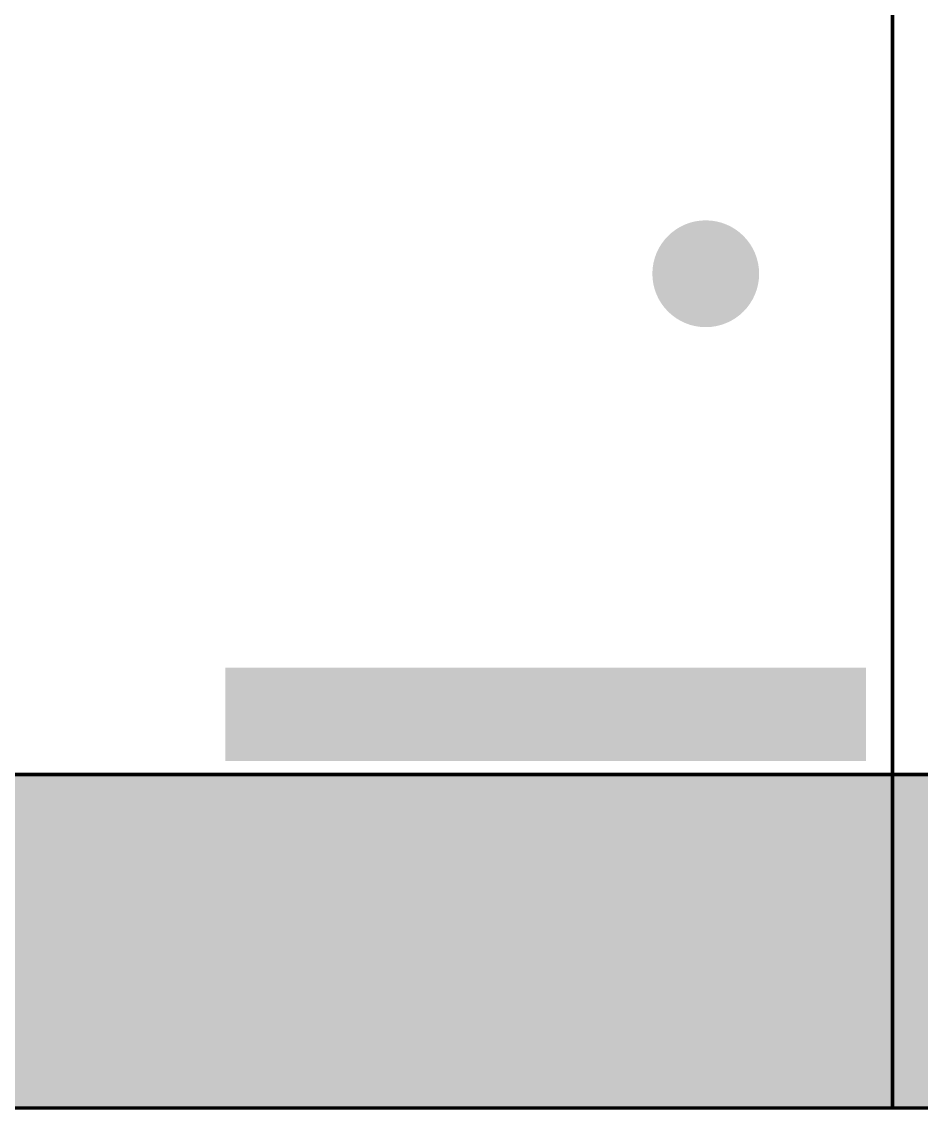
# Model space of a CAD drawing. Header units: millimetres. Extents: x -116965 to 323937, y 291661 to 566926.
# Drawn here: x -44592.9 to -44323.3, y 328239.9 to 328565.3 of the extents above; entities that cross this region are included whole.
import ezdxf

# ---------------------------------------------------------------- set-up
doc = ezdxf.new("R2010")
doc.units = ezdxf.units.MM
doc.layers.add('C00-00-00', color=7, linetype='Continuous')
doc.layers.add('C34-3A-40', color=7, linetype='Continuous', true_color=0x343a40)
doc.layers.add('C62-64-69', color=7, linetype='Continuous', true_color=0x626469)

msp = doc.modelspace()

# ---------------------------------------------------------------- hatches: boundary and pattern name
at = {"layer": 'C00-00-00'}
h = msp.add_hatch(color=256, dxfattribs=at)
edge = h.paths.add_edge_path()
edge.add_arc((-44387.882733, 328489.828424), 15.997765, 0, 360)
h = msp.add_hatch(color=256, dxfattribs=at)
h.dxf.hatch_style = 2
h.paths.add_polyline_path([(-44531.862633, 328371.844892), (-44339.889433, 328371.844892), (-44339.889433, 328343.848802), (-44531.862633, 328343.848802)])
at = {"layer": 'C34-3A-40'}
h = msp.add_hatch(color=256, dxfattribs=at)
h.dxf.hatch_style = 2
h.paths.add_polyline_path([(-45031.792843, 328339.849361), (-44331.890552, 328339.849361), (-44331.890552, 328239.863317), (-45031.792843, 328239.863317)])
h = msp.add_hatch(color=256, dxfattribs=at)
h.dxf.hatch_style = 2
h.paths.add_polyline_path([(-44331.890552, 328339.849361), (-44131.918468, 328339.849361), (-44131.918468, 328239.863317), (-44331.890552, 328239.863317)])
at = {"layer": 'C62-64-69'}
h = msp.add_hatch(color=256, dxfattribs=at)
h.dxf.hatch_style = 2
h.paths.add_polyline_path([(-44615.850908, 328330.850618), (-44583.855377, 328330.850618), (-44583.855377, 328323.851592), (-44615.850908, 328323.851592)])
h = msp.add_hatch(color=256, dxfattribs=at)
h.dxf.hatch_style = 2
h.paths.add_polyline_path([(-44583.855377, 328330.850618), (-44551.859843, 328330.850618), (-44551.859843, 328323.851592), (-44583.855377, 328323.851592)])
h = msp.add_hatch(color=256, dxfattribs=at)
h.dxf.hatch_style = 2
h.paths.add_polyline_path([(-44583.855377, 328330.850618), (-44551.859843, 328330.850618), (-44551.859843, 328323.851592), (-44583.855377, 328323.851592)])
h = msp.add_hatch(color=256, dxfattribs=at)
h.dxf.hatch_style = 2
h.paths.add_polyline_path([(-44551.859843, 328330.850618), (-44519.864308, 328330.850618), (-44519.864308, 328323.851592), (-44551.859843, 328323.851592)])
h = msp.add_hatch(color=256, dxfattribs=at)
h.dxf.hatch_style = 2
h.paths.add_polyline_path([(-44551.859843, 328330.850618), (-44519.864308, 328330.850618), (-44519.864308, 328323.851592), (-44551.859843, 328323.851592)])
h = msp.add_hatch(color=256, dxfattribs=at)
h.dxf.hatch_style = 2
h.paths.add_polyline_path([(-44519.864308, 328330.850618), (-44487.868777, 328330.850618), (-44487.868777, 328323.851592), (-44519.864308, 328323.851592)])
h = msp.add_hatch(color=256, dxfattribs=at)
h.dxf.hatch_style = 2
h.paths.add_polyline_path([(-44519.864308, 328330.850618), (-44487.868777, 328330.850618), (-44487.868777, 328323.851592), (-44519.864308, 328323.851592)])
h = msp.add_hatch(color=256, dxfattribs=at)
h.dxf.hatch_style = 2
h.paths.add_polyline_path([(-44487.868777, 328330.850618), (-44455.873243, 328330.850618), (-44455.873243, 328323.851592), (-44487.868777, 328323.851592)])
h = msp.add_hatch(color=256, dxfattribs=at)
h.dxf.hatch_style = 2
h.paths.add_polyline_path([(-44487.868777, 328330.850618), (-44455.873243, 328330.850618), (-44455.873243, 328323.851592), (-44487.868777, 328323.851592)])
h = msp.add_hatch(color=256, dxfattribs=at)
h.dxf.hatch_style = 2
h.paths.add_polyline_path([(-44455.873243, 328330.850618), (-44423.877708, 328330.850618), (-44423.877708, 328323.851592), (-44455.873243, 328323.851592)])
h = msp.add_hatch(color=256, dxfattribs=at)
h.dxf.hatch_style = 2
h.paths.add_polyline_path([(-44423.877708, 328330.850618), (-44391.882177, 328330.850618), (-44391.882177, 328323.851592), (-44423.877708, 328323.851592)])
h = msp.add_hatch(color=256, dxfattribs=at)
h.dxf.hatch_style = 2
h.paths.add_polyline_path([(-44423.877708, 328330.850618), (-44391.882177, 328330.850618), (-44391.882177, 328323.851592), (-44423.877708, 328323.851592)])
h = msp.add_hatch(color=256, dxfattribs=at)
h.dxf.hatch_style = 2
h.paths.add_polyline_path([(-44391.882177, 328330.850618), (-44359.886643, 328330.850618), (-44359.886643, 328323.851592), (-44391.882177, 328323.851592)])
h = msp.add_hatch(color=256, dxfattribs=at)
h.dxf.hatch_style = 2
h.paths.add_polyline_path([(-44391.882177, 328330.850618), (-44359.886643, 328330.850618), (-44359.886643, 328323.851592), (-44391.882177, 328323.851592)])
h = msp.add_hatch(color=256, dxfattribs=at)
h.dxf.hatch_style = 2
h.paths.add_polyline_path([(-44359.886643, 328330.850618), (-44327.891108, 328330.850618), (-44327.891108, 328323.851592), (-44359.886643, 328323.851592)])
h = msp.add_hatch(color=256, dxfattribs=at)
h.dxf.hatch_style = 2
h.paths.add_polyline_path([(-44331.890552, 328330.850618), (-44299.895018, 328330.850618), (-44299.895018, 328323.851592), (-44331.890552, 328323.851592)])
h = msp.add_hatch(color=256, dxfattribs=at)
h.dxf.hatch_style = 2
h.paths.add_polyline_path([(-44615.850908, 328323.851592), (-44583.855377, 328323.851592), (-44583.855377, 328321.851874), (-44615.850908, 328321.851874)])
h = msp.add_hatch(color=256, dxfattribs=at)
h.dxf.hatch_style = 2
h.paths.add_polyline_path([(-44615.850908, 328321.851874), (-44583.855377, 328321.851874), (-44583.855377, 328314.852848), (-44615.850908, 328314.852848)])
h = msp.add_hatch(color=256, dxfattribs=at)
h.dxf.hatch_style = 2
h.paths.add_polyline_path([(-44583.855377, 328323.851592), (-44551.859843, 328323.851592), (-44551.859843, 328321.851874), (-44583.855377, 328321.851874)])
h = msp.add_hatch(color=256, dxfattribs=at)
h.dxf.hatch_style = 2
h.paths.add_polyline_path([(-44583.855377, 328323.851592), (-44551.859843, 328323.851592), (-44551.859843, 328321.851874), (-44583.855377, 328321.851874)])
h = msp.add_hatch(color=256, dxfattribs=at)
h.dxf.hatch_style = 2
h.paths.add_polyline_path([(-44583.855377, 328321.851874), (-44551.859843, 328321.851874), (-44551.859843, 328314.852848), (-44583.855377, 328314.852848)])
h = msp.add_hatch(color=256, dxfattribs=at)
h.dxf.hatch_style = 2
h.paths.add_polyline_path([(-44583.855377, 328321.851874), (-44551.859843, 328321.851874), (-44551.859843, 328314.852848), (-44583.855377, 328314.852848)])
h = msp.add_hatch(color=256, dxfattribs=at)
h.dxf.hatch_style = 2
h.paths.add_polyline_path([(-44551.859843, 328323.851592), (-44519.864308, 328323.851592), (-44519.864308, 328321.851874), (-44551.859843, 328321.851874)])
h = msp.add_hatch(color=256, dxfattribs=at)
h.dxf.hatch_style = 2
h.paths.add_polyline_path([(-44551.859843, 328323.851592), (-44519.864308, 328323.851592), (-44519.864308, 328321.851874), (-44551.859843, 328321.851874)])
h = msp.add_hatch(color=256, dxfattribs=at)
h.dxf.hatch_style = 2
h.paths.add_polyline_path([(-44551.859843, 328321.851874), (-44519.864308, 328321.851874), (-44519.864308, 328314.852848), (-44551.859843, 328314.852848)])
h = msp.add_hatch(color=256, dxfattribs=at)
h.dxf.hatch_style = 2
h.paths.add_polyline_path([(-44551.859843, 328321.851874), (-44519.864308, 328321.851874), (-44519.864308, 328314.852848), (-44551.859843, 328314.852848)])
h = msp.add_hatch(color=256, dxfattribs=at)
h.dxf.hatch_style = 2
h.paths.add_polyline_path([(-44519.864308, 328323.851592), (-44487.868777, 328323.851592), (-44487.868777, 328321.851874), (-44519.864308, 328321.851874)])
h = msp.add_hatch(color=256, dxfattribs=at)
h.dxf.hatch_style = 2
h.paths.add_polyline_path([(-44519.864308, 328323.851592), (-44487.868777, 328323.851592), (-44487.868777, 328321.851874), (-44519.864308, 328321.851874)])
h = msp.add_hatch(color=256, dxfattribs=at)
h.dxf.hatch_style = 2
h.paths.add_polyline_path([(-44519.864308, 328321.851874), (-44487.868777, 328321.851874), (-44487.868777, 328314.852848), (-44519.864308, 328314.852848)])
h = msp.add_hatch(color=256, dxfattribs=at)
h.dxf.hatch_style = 2
h.paths.add_polyline_path([(-44519.864308, 328321.851874), (-44487.868777, 328321.851874), (-44487.868777, 328314.852848), (-44519.864308, 328314.852848)])
h = msp.add_hatch(color=256, dxfattribs=at)
h.dxf.hatch_style = 2
h.paths.add_polyline_path([(-44487.868777, 328323.851592), (-44455.873243, 328323.851592), (-44455.873243, 328321.851874), (-44487.868777, 328321.851874)])
h = msp.add_hatch(color=256, dxfattribs=at)
h.dxf.hatch_style = 2
h.paths.add_polyline_path([(-44487.868777, 328323.851592), (-44455.873243, 328323.851592), (-44455.873243, 328321.851874), (-44487.868777, 328321.851874)])
h = msp.add_hatch(color=256, dxfattribs=at)
h.dxf.hatch_style = 2
h.paths.add_polyline_path([(-44487.868777, 328321.851874), (-44455.873243, 328321.851874), (-44455.873243, 328314.852848), (-44487.868777, 328314.852848)])
h = msp.add_hatch(color=256, dxfattribs=at)
h.dxf.hatch_style = 2
h.paths.add_polyline_path([(-44487.868777, 328321.851874), (-44455.873243, 328321.851874), (-44455.873243, 328314.852848), (-44487.868777, 328314.852848)])
h = msp.add_hatch(color=256, dxfattribs=at)
h.dxf.hatch_style = 2
h.paths.add_polyline_path([(-44455.873243, 328323.851592), (-44423.877708, 328323.851592), (-44423.877708, 328321.851874), (-44455.873243, 328321.851874)])
h = msp.add_hatch(color=256, dxfattribs=at)
h.dxf.hatch_style = 2
h.paths.add_polyline_path([(-44455.873243, 328321.851874), (-44423.877708, 328321.851874), (-44423.877708, 328314.852848), (-44455.873243, 328314.852848)])
h = msp.add_hatch(color=256, dxfattribs=at)
h.dxf.hatch_style = 2
h.paths.add_polyline_path([(-44423.877708, 328323.851592), (-44391.882177, 328323.851592), (-44391.882177, 328321.851874), (-44423.877708, 328321.851874)])
h = msp.add_hatch(color=256, dxfattribs=at)
h.dxf.hatch_style = 2
h.paths.add_polyline_path([(-44423.877708, 328323.851592), (-44391.882177, 328323.851592), (-44391.882177, 328321.851874), (-44423.877708, 328321.851874)])
h = msp.add_hatch(color=256, dxfattribs=at)
h.dxf.hatch_style = 2
h.paths.add_polyline_path([(-44423.877708, 328321.851874), (-44391.882177, 328321.851874), (-44391.882177, 328314.852848), (-44423.877708, 328314.852848)])
h = msp.add_hatch(color=256, dxfattribs=at)
h.dxf.hatch_style = 2
h.paths.add_polyline_path([(-44423.877708, 328321.851874), (-44391.882177, 328321.851874), (-44391.882177, 328314.852848), (-44423.877708, 328314.852848)])
h = msp.add_hatch(color=256, dxfattribs=at)
h.dxf.hatch_style = 2
h.paths.add_polyline_path([(-44391.882177, 328323.851592), (-44359.886643, 328323.851592), (-44359.886643, 328321.851874), (-44391.882177, 328321.851874)])
h = msp.add_hatch(color=256, dxfattribs=at)
h.dxf.hatch_style = 2
h.paths.add_polyline_path([(-44391.882177, 328323.851592), (-44359.886643, 328323.851592), (-44359.886643, 328321.851874), (-44391.882177, 328321.851874)])
h = msp.add_hatch(color=256, dxfattribs=at)
h.dxf.hatch_style = 2
h.paths.add_polyline_path([(-44391.882177, 328321.851874), (-44359.886643, 328321.851874), (-44359.886643, 328314.852848), (-44391.882177, 328314.852848)])
h = msp.add_hatch(color=256, dxfattribs=at)
h.dxf.hatch_style = 2
h.paths.add_polyline_path([(-44391.882177, 328321.851874), (-44359.886643, 328321.851874), (-44359.886643, 328314.852848), (-44391.882177, 328314.852848)])
h = msp.add_hatch(color=256, dxfattribs=at)
h.dxf.hatch_style = 2
h.paths.add_polyline_path([(-44359.886643, 328323.851592), (-44327.891108, 328323.851592), (-44327.891108, 328321.851874), (-44359.886643, 328321.851874)])
h = msp.add_hatch(color=256, dxfattribs=at)
h.dxf.hatch_style = 2
h.paths.add_polyline_path([(-44359.886643, 328321.851874), (-44327.891108, 328321.851874), (-44327.891108, 328314.852848), (-44359.886643, 328314.852848)])
h = msp.add_hatch(color=256, dxfattribs=at)
h.dxf.hatch_style = 2
h.paths.add_polyline_path([(-44331.890552, 328323.851592), (-44299.895018, 328323.851592), (-44299.895018, 328321.851874), (-44331.890552, 328321.851874)])
h = msp.add_hatch(color=256, dxfattribs=at)
h.dxf.hatch_style = 2
h.paths.add_polyline_path([(-44331.890552, 328321.851874), (-44299.895018, 328321.851874), (-44299.895018, 328314.852848), (-44331.890552, 328314.852848)])
h = msp.add_hatch(color=256, dxfattribs=at)
h.dxf.hatch_style = 2
h.paths.add_polyline_path([(-44615.850908, 328314.852848), (-44583.855377, 328314.852848), (-44583.855377, 328312.85313), (-44615.850908, 328312.85313)])
h = msp.add_hatch(color=256, dxfattribs=at)
h.dxf.hatch_style = 2
h.paths.add_polyline_path([(-44615.850908, 328312.85313), (-44583.855377, 328312.85313), (-44583.855377, 328305.854105), (-44615.850908, 328305.854105)])
h = msp.add_hatch(color=256, dxfattribs=at)
h.dxf.hatch_style = 2
h.paths.add_polyline_path([(-44583.855377, 328314.852848), (-44551.859843, 328314.852848), (-44551.859843, 328312.85313), (-44583.855377, 328312.85313)])
h = msp.add_hatch(color=256, dxfattribs=at)
h.dxf.hatch_style = 2
h.paths.add_polyline_path([(-44583.855377, 328314.852848), (-44551.859843, 328314.852848), (-44551.859843, 328312.85313), (-44583.855377, 328312.85313)])
h = msp.add_hatch(color=256, dxfattribs=at)
h.dxf.hatch_style = 2
h.paths.add_polyline_path([(-44583.855377, 328312.85313), (-44551.859843, 328312.85313), (-44551.859843, 328305.854105), (-44583.855377, 328305.854105)])
h = msp.add_hatch(color=256, dxfattribs=at)
h.dxf.hatch_style = 2
h.paths.add_polyline_path([(-44583.855377, 328312.85313), (-44551.859843, 328312.85313), (-44551.859843, 328305.854105), (-44583.855377, 328305.854105)])
h = msp.add_hatch(color=256, dxfattribs=at)
h.dxf.hatch_style = 2
h.paths.add_polyline_path([(-44551.859843, 328314.852848), (-44519.864308, 328314.852848), (-44519.864308, 328312.85313), (-44551.859843, 328312.85313)])
h = msp.add_hatch(color=256, dxfattribs=at)
h.dxf.hatch_style = 2
h.paths.add_polyline_path([(-44551.859843, 328314.852848), (-44519.864308, 328314.852848), (-44519.864308, 328312.85313), (-44551.859843, 328312.85313)])
h = msp.add_hatch(color=256, dxfattribs=at)
h.dxf.hatch_style = 2
h.paths.add_polyline_path([(-44551.859843, 328312.85313), (-44519.864308, 328312.85313), (-44519.864308, 328305.854105), (-44551.859843, 328305.854105)])
h = msp.add_hatch(color=256, dxfattribs=at)
h.dxf.hatch_style = 2
h.paths.add_polyline_path([(-44551.859843, 328312.85313), (-44519.864308, 328312.85313), (-44519.864308, 328305.854105), (-44551.859843, 328305.854105)])
h = msp.add_hatch(color=256, dxfattribs=at)
h.dxf.hatch_style = 2
h.paths.add_polyline_path([(-44519.864308, 328314.852848), (-44487.868777, 328314.852848), (-44487.868777, 328312.85313), (-44519.864308, 328312.85313)])
h = msp.add_hatch(color=256, dxfattribs=at)
h.dxf.hatch_style = 2
h.paths.add_polyline_path([(-44519.864308, 328314.852848), (-44487.868777, 328314.852848), (-44487.868777, 328312.85313), (-44519.864308, 328312.85313)])
h = msp.add_hatch(color=256, dxfattribs=at)
h.dxf.hatch_style = 2
h.paths.add_polyline_path([(-44519.864308, 328312.85313), (-44487.868777, 328312.85313), (-44487.868777, 328305.854105), (-44519.864308, 328305.854105)])
h = msp.add_hatch(color=256, dxfattribs=at)
h.dxf.hatch_style = 2
h.paths.add_polyline_path([(-44519.864308, 328312.85313), (-44487.868777, 328312.85313), (-44487.868777, 328305.854105), (-44519.864308, 328305.854105)])
h = msp.add_hatch(color=256, dxfattribs=at)
h.dxf.hatch_style = 2
h.paths.add_polyline_path([(-44487.868777, 328314.852848), (-44455.873243, 328314.852848), (-44455.873243, 328312.85313), (-44487.868777, 328312.85313)])
h = msp.add_hatch(color=256, dxfattribs=at)
h.dxf.hatch_style = 2
h.paths.add_polyline_path([(-44487.868777, 328314.852848), (-44455.873243, 328314.852848), (-44455.873243, 328312.85313), (-44487.868777, 328312.85313)])
h = msp.add_hatch(color=256, dxfattribs=at)
h.dxf.hatch_style = 2
h.paths.add_polyline_path([(-44487.868777, 328312.85313), (-44455.873243, 328312.85313), (-44455.873243, 328305.854105), (-44487.868777, 328305.854105)])
h = msp.add_hatch(color=256, dxfattribs=at)
h.dxf.hatch_style = 2
h.paths.add_polyline_path([(-44487.868777, 328312.85313), (-44455.873243, 328312.85313), (-44455.873243, 328305.854105), (-44487.868777, 328305.854105)])
h = msp.add_hatch(color=256, dxfattribs=at)
h.dxf.hatch_style = 2
h.paths.add_polyline_path([(-44455.873243, 328314.852848), (-44423.877708, 328314.852848), (-44423.877708, 328312.85313), (-44455.873243, 328312.85313)])
h = msp.add_hatch(color=256, dxfattribs=at)
h.dxf.hatch_style = 2
h.paths.add_polyline_path([(-44455.873243, 328312.85313), (-44423.877708, 328312.85313), (-44423.877708, 328305.854105), (-44455.873243, 328305.854105)])
h = msp.add_hatch(color=256, dxfattribs=at)
h.dxf.hatch_style = 2
h.paths.add_polyline_path([(-44423.877708, 328314.852848), (-44391.882177, 328314.852848), (-44391.882177, 328312.85313), (-44423.877708, 328312.85313)])
h = msp.add_hatch(color=256, dxfattribs=at)
h.dxf.hatch_style = 2
h.paths.add_polyline_path([(-44423.877708, 328314.852848), (-44391.882177, 328314.852848), (-44391.882177, 328312.85313), (-44423.877708, 328312.85313)])
h = msp.add_hatch(color=256, dxfattribs=at)
h.dxf.hatch_style = 2
h.paths.add_polyline_path([(-44423.877708, 328312.85313), (-44391.882177, 328312.85313), (-44391.882177, 328305.854105), (-44423.877708, 328305.854105)])
h = msp.add_hatch(color=256, dxfattribs=at)
h.dxf.hatch_style = 2
h.paths.add_polyline_path([(-44423.877708, 328312.85313), (-44391.882177, 328312.85313), (-44391.882177, 328305.854105), (-44423.877708, 328305.854105)])
h = msp.add_hatch(color=256, dxfattribs=at)
h.dxf.hatch_style = 2
h.paths.add_polyline_path([(-44391.882177, 328314.852848), (-44359.886643, 328314.852848), (-44359.886643, 328312.85313), (-44391.882177, 328312.85313)])
h = msp.add_hatch(color=256, dxfattribs=at)
h.dxf.hatch_style = 2
h.paths.add_polyline_path([(-44391.882177, 328314.852848), (-44359.886643, 328314.852848), (-44359.886643, 328312.85313), (-44391.882177, 328312.85313)])
h = msp.add_hatch(color=256, dxfattribs=at)
h.dxf.hatch_style = 2
h.paths.add_polyline_path([(-44391.882177, 328312.85313), (-44359.886643, 328312.85313), (-44359.886643, 328305.854105), (-44391.882177, 328305.854105)])
h = msp.add_hatch(color=256, dxfattribs=at)
h.dxf.hatch_style = 2
h.paths.add_polyline_path([(-44391.882177, 328312.85313), (-44359.886643, 328312.85313), (-44359.886643, 328305.854105), (-44391.882177, 328305.854105)])
h = msp.add_hatch(color=256, dxfattribs=at)
h.dxf.hatch_style = 2
h.paths.add_polyline_path([(-44359.886643, 328314.852848), (-44327.891108, 328314.852848), (-44327.891108, 328312.85313), (-44359.886643, 328312.85313)])
h = msp.add_hatch(color=256, dxfattribs=at)
h.dxf.hatch_style = 2
h.paths.add_polyline_path([(-44359.886643, 328312.85313), (-44327.891108, 328312.85313), (-44327.891108, 328305.854105), (-44359.886643, 328305.854105)])
h = msp.add_hatch(color=256, dxfattribs=at)
h.dxf.hatch_style = 2
h.paths.add_polyline_path([(-44331.890552, 328314.852848), (-44299.895018, 328314.852848), (-44299.895018, 328312.85313), (-44331.890552, 328312.85313)])
h = msp.add_hatch(color=256, dxfattribs=at)
h.dxf.hatch_style = 2
h.paths.add_polyline_path([(-44331.890552, 328312.85313), (-44299.895018, 328312.85313), (-44299.895018, 328305.854105), (-44331.890552, 328305.854105)])
h = msp.add_hatch(color=256, dxfattribs=at)
h.dxf.hatch_style = 2
h.paths.add_polyline_path([(-44615.850908, 328305.854105), (-44583.855377, 328305.854105), (-44583.855377, 328303.854386), (-44615.850908, 328303.854386)])
h = msp.add_hatch(color=256, dxfattribs=at)
h.dxf.hatch_style = 2
h.paths.add_polyline_path([(-44583.855377, 328305.854105), (-44551.859843, 328305.854105), (-44551.859843, 328303.854386), (-44583.855377, 328303.854386)])
h = msp.add_hatch(color=256, dxfattribs=at)
h.dxf.hatch_style = 2
h.paths.add_polyline_path([(-44583.855377, 328305.854105), (-44551.859843, 328305.854105), (-44551.859843, 328303.854386), (-44583.855377, 328303.854386)])
h = msp.add_hatch(color=256, dxfattribs=at)
h.dxf.hatch_style = 2
h.paths.add_polyline_path([(-44551.859843, 328305.854105), (-44519.864308, 328305.854105), (-44519.864308, 328303.854386), (-44551.859843, 328303.854386)])
h = msp.add_hatch(color=256, dxfattribs=at)
h.dxf.hatch_style = 2
h.paths.add_polyline_path([(-44551.859843, 328305.854105), (-44519.864308, 328305.854105), (-44519.864308, 328303.854386), (-44551.859843, 328303.854386)])
h = msp.add_hatch(color=256, dxfattribs=at)
h.dxf.hatch_style = 2
h.paths.add_polyline_path([(-44519.864308, 328305.854105), (-44487.868777, 328305.854105), (-44487.868777, 328303.854386), (-44519.864308, 328303.854386)])
h = msp.add_hatch(color=256, dxfattribs=at)
h.dxf.hatch_style = 2
h.paths.add_polyline_path([(-44519.864308, 328305.854105), (-44487.868777, 328305.854105), (-44487.868777, 328303.854386), (-44519.864308, 328303.854386)])
h = msp.add_hatch(color=256, dxfattribs=at)
h.dxf.hatch_style = 2
h.paths.add_polyline_path([(-44487.868777, 328305.854105), (-44455.873243, 328305.854105), (-44455.873243, 328303.854386), (-44487.868777, 328303.854386)])
h = msp.add_hatch(color=256, dxfattribs=at)
h.dxf.hatch_style = 2
h.paths.add_polyline_path([(-44487.868777, 328305.854105), (-44455.873243, 328305.854105), (-44455.873243, 328303.854386), (-44487.868777, 328303.854386)])
h = msp.add_hatch(color=256, dxfattribs=at)
h.dxf.hatch_style = 2
h.paths.add_polyline_path([(-44455.873243, 328305.854105), (-44423.877708, 328305.854105), (-44423.877708, 328303.854386), (-44455.873243, 328303.854386)])
h = msp.add_hatch(color=256, dxfattribs=at)
h.dxf.hatch_style = 2
h.paths.add_polyline_path([(-44423.877708, 328305.854105), (-44391.882177, 328305.854105), (-44391.882177, 328303.854386), (-44423.877708, 328303.854386)])
h = msp.add_hatch(color=256, dxfattribs=at)
h.dxf.hatch_style = 2
h.paths.add_polyline_path([(-44423.877708, 328305.854105), (-44391.882177, 328305.854105), (-44391.882177, 328303.854386), (-44423.877708, 328303.854386)])
h = msp.add_hatch(color=256, dxfattribs=at)
h.dxf.hatch_style = 2
h.paths.add_polyline_path([(-44391.882177, 328305.854105), (-44359.886643, 328305.854105), (-44359.886643, 328303.854386), (-44391.882177, 328303.854386)])
h = msp.add_hatch(color=256, dxfattribs=at)
h.dxf.hatch_style = 2
h.paths.add_polyline_path([(-44391.882177, 328305.854105), (-44359.886643, 328305.854105), (-44359.886643, 328303.854386), (-44391.882177, 328303.854386)])
h = msp.add_hatch(color=256, dxfattribs=at)
h.dxf.hatch_style = 2
h.paths.add_polyline_path([(-44359.886643, 328305.854105), (-44327.891108, 328305.854105), (-44327.891108, 328303.854386), (-44359.886643, 328303.854386)])
h = msp.add_hatch(color=256, dxfattribs=at)
h.dxf.hatch_style = 2
h.paths.add_polyline_path([(-44331.890552, 328305.854105), (-44299.895018, 328305.854105), (-44299.895018, 328303.854386), (-44331.890552, 328303.854386)])
h = msp.add_hatch(color=256, dxfattribs=at)
h.dxf.hatch_style = 2
h.paths.add_polyline_path([(-44615.850908, 328303.854386), (-44583.855377, 328303.854386), (-44583.855377, 328296.855361), (-44615.850908, 328296.855361)])
h = msp.add_hatch(color=256, dxfattribs=at)
h.dxf.hatch_style = 2
h.paths.add_polyline_path([(-44583.855377, 328303.854386), (-44551.859843, 328303.854386), (-44551.859843, 328296.855361), (-44583.855377, 328296.855361)])
h = msp.add_hatch(color=256, dxfattribs=at)
h.dxf.hatch_style = 2
h.paths.add_polyline_path([(-44583.855377, 328303.854386), (-44551.859843, 328303.854386), (-44551.859843, 328296.855361), (-44583.855377, 328296.855361)])
h = msp.add_hatch(color=256, dxfattribs=at)
h.dxf.hatch_style = 2
h.paths.add_polyline_path([(-44551.859843, 328303.854386), (-44519.864308, 328303.854386), (-44519.864308, 328296.855361), (-44551.859843, 328296.855361)])
h = msp.add_hatch(color=256, dxfattribs=at)
h.dxf.hatch_style = 2
h.paths.add_polyline_path([(-44551.859843, 328303.854386), (-44519.864308, 328303.854386), (-44519.864308, 328296.855361), (-44551.859843, 328296.855361)])
h = msp.add_hatch(color=256, dxfattribs=at)
h.dxf.hatch_style = 2
h.paths.add_polyline_path([(-44519.864308, 328303.854386), (-44487.868777, 328303.854386), (-44487.868777, 328296.855361), (-44519.864308, 328296.855361)])
h = msp.add_hatch(color=256, dxfattribs=at)
h.dxf.hatch_style = 2
h.paths.add_polyline_path([(-44519.864308, 328303.854386), (-44487.868777, 328303.854386), (-44487.868777, 328296.855361), (-44519.864308, 328296.855361)])
h = msp.add_hatch(color=256, dxfattribs=at)
h.dxf.hatch_style = 2
h.paths.add_polyline_path([(-44487.868777, 328303.854386), (-44455.873243, 328303.854386), (-44455.873243, 328296.855361), (-44487.868777, 328296.855361)])
h = msp.add_hatch(color=256, dxfattribs=at)
h.dxf.hatch_style = 2
h.paths.add_polyline_path([(-44487.868777, 328303.854386), (-44455.873243, 328303.854386), (-44455.873243, 328296.855361), (-44487.868777, 328296.855361)])
h = msp.add_hatch(color=256, dxfattribs=at)
h.dxf.hatch_style = 2
h.paths.add_polyline_path([(-44455.873243, 328303.854386), (-44423.877708, 328303.854386), (-44423.877708, 328296.855361), (-44455.873243, 328296.855361)])
h = msp.add_hatch(color=256, dxfattribs=at)
h.dxf.hatch_style = 2
h.paths.add_polyline_path([(-44423.877708, 328303.854386), (-44391.882177, 328303.854386), (-44391.882177, 328296.855361), (-44423.877708, 328296.855361)])
h = msp.add_hatch(color=256, dxfattribs=at)
h.dxf.hatch_style = 2
h.paths.add_polyline_path([(-44423.877708, 328303.854386), (-44391.882177, 328303.854386), (-44391.882177, 328296.855361), (-44423.877708, 328296.855361)])
h = msp.add_hatch(color=256, dxfattribs=at)
h.dxf.hatch_style = 2
h.paths.add_polyline_path([(-44391.882177, 328303.854386), (-44359.886643, 328303.854386), (-44359.886643, 328296.855361), (-44391.882177, 328296.855361)])
h = msp.add_hatch(color=256, dxfattribs=at)
h.dxf.hatch_style = 2
h.paths.add_polyline_path([(-44391.882177, 328303.854386), (-44359.886643, 328303.854386), (-44359.886643, 328296.855361), (-44391.882177, 328296.855361)])
h = msp.add_hatch(color=256, dxfattribs=at)
h.dxf.hatch_style = 2
h.paths.add_polyline_path([(-44359.886643, 328303.854386), (-44327.891108, 328303.854386), (-44327.891108, 328296.855361), (-44359.886643, 328296.855361)])
h = msp.add_hatch(color=256, dxfattribs=at)
h.dxf.hatch_style = 2
h.paths.add_polyline_path([(-44331.890552, 328303.854386), (-44299.895018, 328303.854386), (-44299.895018, 328296.855361), (-44331.890552, 328296.855361)])
h = msp.add_hatch(color=256, dxfattribs=at)
h.dxf.hatch_style = 2
h.paths.add_polyline_path([(-44615.850908, 328296.855361), (-44583.855377, 328296.855361), (-44583.855377, 328294.855643), (-44615.850908, 328294.855643)])
h = msp.add_hatch(color=256, dxfattribs=at)
h.dxf.hatch_style = 2
h.paths.add_polyline_path([(-44583.855377, 328296.855361), (-44551.859843, 328296.855361), (-44551.859843, 328294.855643), (-44583.855377, 328294.855643)])
h = msp.add_hatch(color=256, dxfattribs=at)
h.dxf.hatch_style = 2
h.paths.add_polyline_path([(-44583.855377, 328296.855361), (-44551.859843, 328296.855361), (-44551.859843, 328294.855643), (-44583.855377, 328294.855643)])
h = msp.add_hatch(color=256, dxfattribs=at)
h.dxf.hatch_style = 2
h.paths.add_polyline_path([(-44551.859843, 328296.855361), (-44519.864308, 328296.855361), (-44519.864308, 328294.855643), (-44551.859843, 328294.855643)])
h = msp.add_hatch(color=256, dxfattribs=at)
h.dxf.hatch_style = 2
h.paths.add_polyline_path([(-44551.859843, 328296.855361), (-44519.864308, 328296.855361), (-44519.864308, 328294.855643), (-44551.859843, 328294.855643)])
h = msp.add_hatch(color=256, dxfattribs=at)
h.dxf.hatch_style = 2
h.paths.add_polyline_path([(-44519.864308, 328296.855361), (-44487.868777, 328296.855361), (-44487.868777, 328294.855643), (-44519.864308, 328294.855643)])
h = msp.add_hatch(color=256, dxfattribs=at)
h.dxf.hatch_style = 2
h.paths.add_polyline_path([(-44519.864308, 328296.855361), (-44487.868777, 328296.855361), (-44487.868777, 328294.855643), (-44519.864308, 328294.855643)])
h = msp.add_hatch(color=256, dxfattribs=at)
h.dxf.hatch_style = 2
h.paths.add_polyline_path([(-44487.868777, 328296.855361), (-44455.873243, 328296.855361), (-44455.873243, 328294.855643), (-44487.868777, 328294.855643)])
h = msp.add_hatch(color=256, dxfattribs=at)
h.dxf.hatch_style = 2
h.paths.add_polyline_path([(-44487.868777, 328296.855361), (-44455.873243, 328296.855361), (-44455.873243, 328294.855643), (-44487.868777, 328294.855643)])
h = msp.add_hatch(color=256, dxfattribs=at)
h.dxf.hatch_style = 2
h.paths.add_polyline_path([(-44455.873243, 328296.855361), (-44423.877708, 328296.855361), (-44423.877708, 328294.855643), (-44455.873243, 328294.855643)])
h = msp.add_hatch(color=256, dxfattribs=at)
h.dxf.hatch_style = 2
h.paths.add_polyline_path([(-44423.877708, 328296.855361), (-44391.882177, 328296.855361), (-44391.882177, 328294.855643), (-44423.877708, 328294.855643)])
h = msp.add_hatch(color=256, dxfattribs=at)
h.dxf.hatch_style = 2
h.paths.add_polyline_path([(-44423.877708, 328296.855361), (-44391.882177, 328296.855361), (-44391.882177, 328294.855643), (-44423.877708, 328294.855643)])
h = msp.add_hatch(color=256, dxfattribs=at)
h.dxf.hatch_style = 2
h.paths.add_polyline_path([(-44391.882177, 328296.855361), (-44359.886643, 328296.855361), (-44359.886643, 328294.855643), (-44391.882177, 328294.855643)])
h = msp.add_hatch(color=256, dxfattribs=at)
h.dxf.hatch_style = 2
h.paths.add_polyline_path([(-44391.882177, 328296.855361), (-44359.886643, 328296.855361), (-44359.886643, 328294.855643), (-44391.882177, 328294.855643)])
h = msp.add_hatch(color=256, dxfattribs=at)
h.dxf.hatch_style = 2
h.paths.add_polyline_path([(-44359.886643, 328296.855361), (-44327.891108, 328296.855361), (-44327.891108, 328294.855643), (-44359.886643, 328294.855643)])
h = msp.add_hatch(color=256, dxfattribs=at)
h.dxf.hatch_style = 2
h.paths.add_polyline_path([(-44331.890552, 328296.855361), (-44299.895018, 328296.855361), (-44299.895018, 328294.855643), (-44331.890552, 328294.855643)])
h = msp.add_hatch(color=256, dxfattribs=at)
h.dxf.hatch_style = 2
h.paths.add_polyline_path([(-44615.850908, 328294.855643), (-44583.855377, 328294.855643), (-44583.855377, 328287.856617), (-44615.850908, 328287.856617)])
h = msp.add_hatch(color=256, dxfattribs=at)
h.dxf.hatch_style = 2
h.paths.add_polyline_path([(-44583.855377, 328294.855643), (-44551.859843, 328294.855643), (-44551.859843, 328287.856617), (-44583.855377, 328287.856617)])
h = msp.add_hatch(color=256, dxfattribs=at)
h.dxf.hatch_style = 2
h.paths.add_polyline_path([(-44583.855377, 328294.855643), (-44551.859843, 328294.855643), (-44551.859843, 328287.856617), (-44583.855377, 328287.856617)])
h = msp.add_hatch(color=256, dxfattribs=at)
h.dxf.hatch_style = 2
h.paths.add_polyline_path([(-44551.859843, 328294.855643), (-44519.864308, 328294.855643), (-44519.864308, 328287.856617), (-44551.859843, 328287.856617)])
h = msp.add_hatch(color=256, dxfattribs=at)
h.dxf.hatch_style = 2
h.paths.add_polyline_path([(-44551.859843, 328294.855643), (-44519.864308, 328294.855643), (-44519.864308, 328287.856617), (-44551.859843, 328287.856617)])
h = msp.add_hatch(color=256, dxfattribs=at)
h.dxf.hatch_style = 2
h.paths.add_polyline_path([(-44519.864308, 328294.855643), (-44487.868777, 328294.855643), (-44487.868777, 328287.856617), (-44519.864308, 328287.856617)])
h = msp.add_hatch(color=256, dxfattribs=at)
h.dxf.hatch_style = 2
h.paths.add_polyline_path([(-44519.864308, 328294.855643), (-44487.868777, 328294.855643), (-44487.868777, 328287.856617), (-44519.864308, 328287.856617)])
h = msp.add_hatch(color=256, dxfattribs=at)
h.dxf.hatch_style = 2
h.paths.add_polyline_path([(-44487.868777, 328294.855643), (-44455.873243, 328294.855643), (-44455.873243, 328287.856617), (-44487.868777, 328287.856617)])
h = msp.add_hatch(color=256, dxfattribs=at)
h.dxf.hatch_style = 2
h.paths.add_polyline_path([(-44487.868777, 328294.855643), (-44455.873243, 328294.855643), (-44455.873243, 328287.856617), (-44487.868777, 328287.856617)])
h = msp.add_hatch(color=256, dxfattribs=at)
h.dxf.hatch_style = 2
h.paths.add_polyline_path([(-44455.873243, 328294.855643), (-44423.877708, 328294.855643), (-44423.877708, 328287.856617), (-44455.873243, 328287.856617)])
h = msp.add_hatch(color=256, dxfattribs=at)
h.dxf.hatch_style = 2
h.paths.add_polyline_path([(-44423.877708, 328294.855643), (-44391.882177, 328294.855643), (-44391.882177, 328287.856617), (-44423.877708, 328287.856617)])
h = msp.add_hatch(color=256, dxfattribs=at)
h.dxf.hatch_style = 2
h.paths.add_polyline_path([(-44423.877708, 328294.855643), (-44391.882177, 328294.855643), (-44391.882177, 328287.856617), (-44423.877708, 328287.856617)])
h = msp.add_hatch(color=256, dxfattribs=at)
h.dxf.hatch_style = 2
h.paths.add_polyline_path([(-44391.882177, 328294.855643), (-44359.886643, 328294.855643), (-44359.886643, 328287.856617), (-44391.882177, 328287.856617)])
h = msp.add_hatch(color=256, dxfattribs=at)
h.dxf.hatch_style = 2
h.paths.add_polyline_path([(-44391.882177, 328294.855643), (-44359.886643, 328294.855643), (-44359.886643, 328287.856617), (-44391.882177, 328287.856617)])
h = msp.add_hatch(color=256, dxfattribs=at)
h.dxf.hatch_style = 2
h.paths.add_polyline_path([(-44359.886643, 328294.855643), (-44327.891108, 328294.855643), (-44327.891108, 328287.856617), (-44359.886643, 328287.856617)])
h = msp.add_hatch(color=256, dxfattribs=at)
h.dxf.hatch_style = 2
h.paths.add_polyline_path([(-44331.890552, 328294.855643), (-44299.895018, 328294.855643), (-44299.895018, 328287.856617), (-44331.890552, 328287.856617)])
h = msp.add_hatch(color=256, dxfattribs=at)
h.dxf.hatch_style = 2
h.paths.add_polyline_path([(-44615.850908, 328287.856617), (-44583.855377, 328287.856617), (-44583.855377, 328285.856899), (-44615.850908, 328285.856899)])
h = msp.add_hatch(color=256, dxfattribs=at)
h.dxf.hatch_style = 2
h.paths.add_polyline_path([(-44583.855377, 328287.856617), (-44551.859843, 328287.856617), (-44551.859843, 328285.856899), (-44583.855377, 328285.856899)])
h = msp.add_hatch(color=256, dxfattribs=at)
h.dxf.hatch_style = 2
h.paths.add_polyline_path([(-44583.855377, 328287.856617), (-44551.859843, 328287.856617), (-44551.859843, 328285.856899), (-44583.855377, 328285.856899)])
h = msp.add_hatch(color=256, dxfattribs=at)
h.dxf.hatch_style = 2
h.paths.add_polyline_path([(-44551.859843, 328287.856617), (-44519.864308, 328287.856617), (-44519.864308, 328285.856899), (-44551.859843, 328285.856899)])
h = msp.add_hatch(color=256, dxfattribs=at)
h.dxf.hatch_style = 2
h.paths.add_polyline_path([(-44551.859843, 328287.856617), (-44519.864308, 328287.856617), (-44519.864308, 328285.856899), (-44551.859843, 328285.856899)])
h = msp.add_hatch(color=256, dxfattribs=at)
h.dxf.hatch_style = 2
h.paths.add_polyline_path([(-44519.864308, 328287.856617), (-44487.868777, 328287.856617), (-44487.868777, 328285.856899), (-44519.864308, 328285.856899)])
h = msp.add_hatch(color=256, dxfattribs=at)
h.dxf.hatch_style = 2
h.paths.add_polyline_path([(-44519.864308, 328287.856617), (-44487.868777, 328287.856617), (-44487.868777, 328285.856899), (-44519.864308, 328285.856899)])
h = msp.add_hatch(color=256, dxfattribs=at)
h.dxf.hatch_style = 2
h.paths.add_polyline_path([(-44487.868777, 328287.856617), (-44455.873243, 328287.856617), (-44455.873243, 328285.856899), (-44487.868777, 328285.856899)])
h = msp.add_hatch(color=256, dxfattribs=at)
h.dxf.hatch_style = 2
h.paths.add_polyline_path([(-44487.868777, 328287.856617), (-44455.873243, 328287.856617), (-44455.873243, 328285.856899), (-44487.868777, 328285.856899)])
h = msp.add_hatch(color=256, dxfattribs=at)
h.dxf.hatch_style = 2
h.paths.add_polyline_path([(-44455.873243, 328287.856617), (-44423.877708, 328287.856617), (-44423.877708, 328285.856899), (-44455.873243, 328285.856899)])
h = msp.add_hatch(color=256, dxfattribs=at)
h.dxf.hatch_style = 2
h.paths.add_polyline_path([(-44423.877708, 328287.856617), (-44391.882177, 328287.856617), (-44391.882177, 328285.856899), (-44423.877708, 328285.856899)])
h = msp.add_hatch(color=256, dxfattribs=at)
h.dxf.hatch_style = 2
h.paths.add_polyline_path([(-44423.877708, 328287.856617), (-44391.882177, 328287.856617), (-44391.882177, 328285.856899), (-44423.877708, 328285.856899)])
h = msp.add_hatch(color=256, dxfattribs=at)
h.dxf.hatch_style = 2
h.paths.add_polyline_path([(-44391.882177, 328287.856617), (-44359.886643, 328287.856617), (-44359.886643, 328285.856899), (-44391.882177, 328285.856899)])
h = msp.add_hatch(color=256, dxfattribs=at)
h.dxf.hatch_style = 2
h.paths.add_polyline_path([(-44391.882177, 328287.856617), (-44359.886643, 328287.856617), (-44359.886643, 328285.856899), (-44391.882177, 328285.856899)])
h = msp.add_hatch(color=256, dxfattribs=at)
h.dxf.hatch_style = 2
h.paths.add_polyline_path([(-44359.886643, 328287.856617), (-44327.891108, 328287.856617), (-44327.891108, 328285.856899), (-44359.886643, 328285.856899)])
h = msp.add_hatch(color=256, dxfattribs=at)
h.dxf.hatch_style = 2
h.paths.add_polyline_path([(-44331.890552, 328287.856617), (-44299.895018, 328287.856617), (-44299.895018, 328285.856899), (-44331.890552, 328285.856899)])

# ---------------------------------------------------------------- linework, layer by layer
at = {"layer": 'C00-00-00', "lineweight": 211}
for points in [[(-45031.792843, 330439.556236), (-44331.890552, 330439.556236), (-44331.890552, 328239.863317), (-45031.792843, 328239.863317)], [(-45031.792843, 328339.849361), (-44331.890552, 328339.849361), (-44331.890552, 328239.863317), (-45031.792843, 328239.863317)], [(-44331.890552, 328339.849361), (-44131.918468, 328339.849361), (-44131.918468, 328239.863317), (-44331.890552, 328239.863317)]]:
    msp.add_lwpolyline(points, close=True, dxfattribs=at)
at = {"layer": 'C00-00-00', "lineweight": 100}
for points in [[(-44331.890552, 330339.570192), (-44131.918468, 330339.570192), (-44131.918468, 328339.849361), (-44331.890552, 328339.849361)], [(-45031.792843, 328639.807486), (-44331.890552, 328639.807486), (-44331.890552, 328339.849361), (-45031.792843, 328339.849361)]]:
    msp.add_lwpolyline(points, close=True, dxfattribs=at)

doc.saveas('drawing.dxf')
